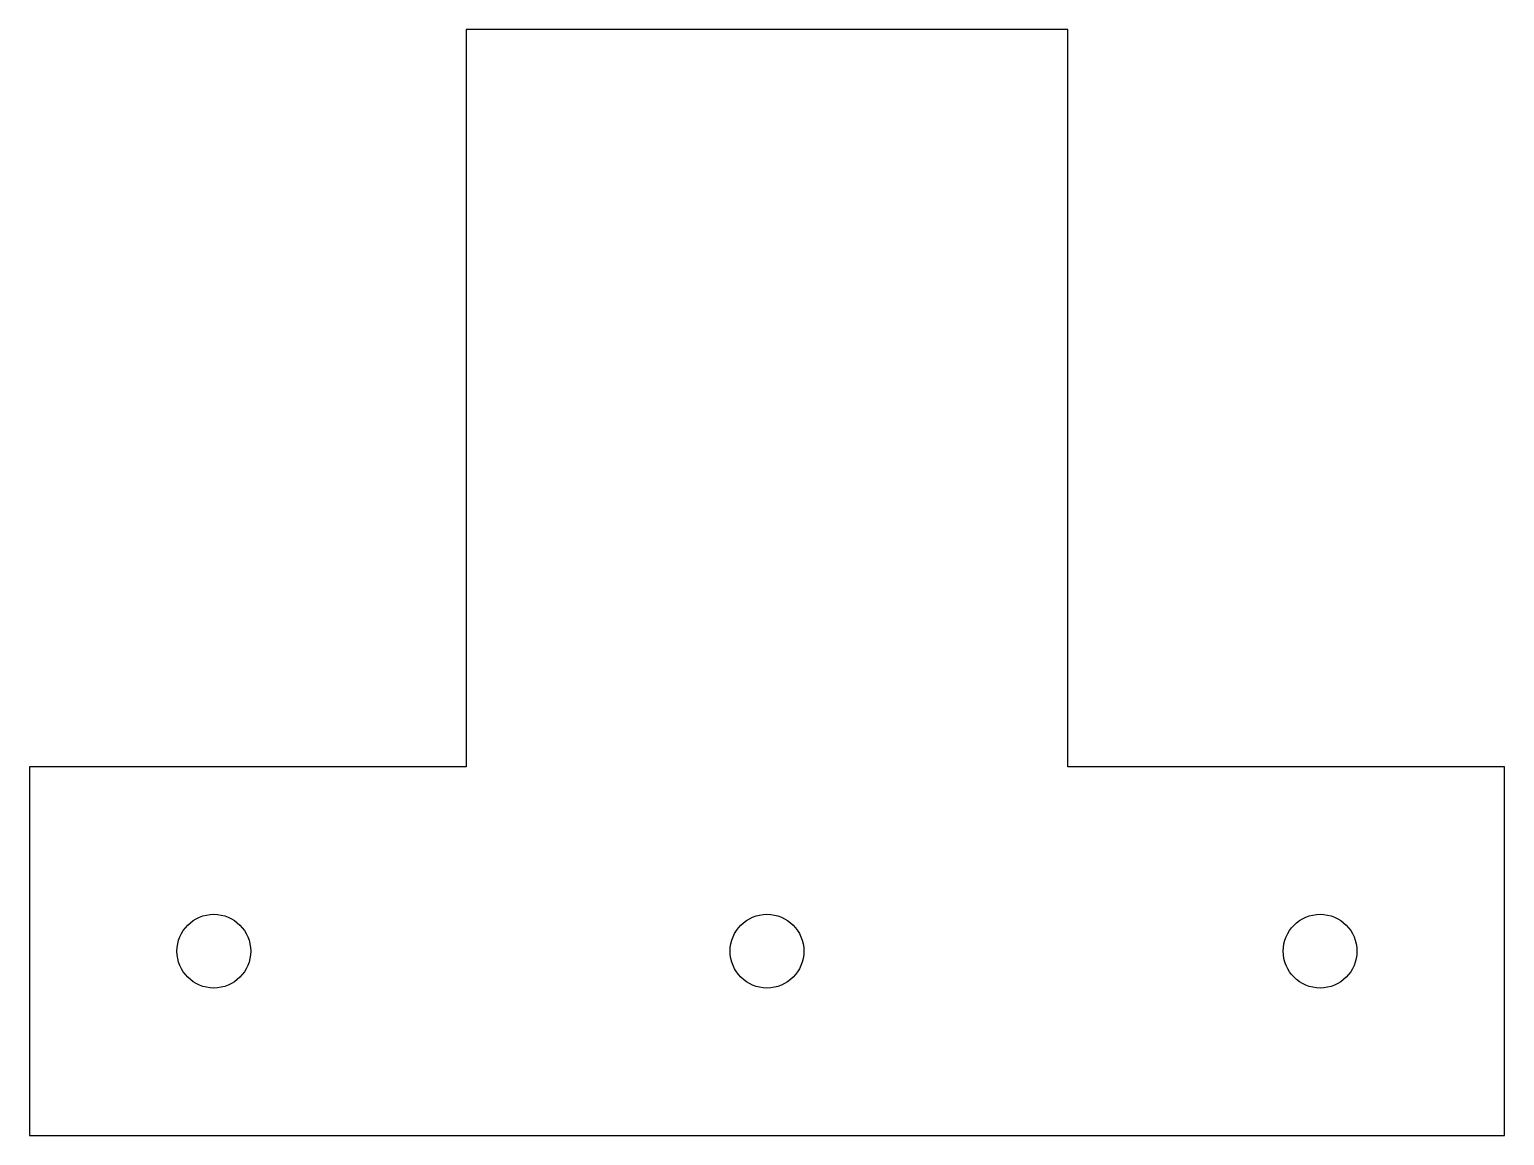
# Model space of a CAD drawing. Header units: millimetres. Extents: x -118 to 282, y -300 to 0.
import ezdxf

# ---------------------------------------------------------------- set-up
doc = ezdxf.new("R2010")
doc.units = ezdxf.units.MM

msp = doc.modelspace()

# ---------------------------------------------------------------- linework, layer by layer
msp.add_lwpolyline([(163.11, -200), (163.11, 0), (0, 0), (0, -200), (-118.45, -200), (-118.45, -300), (281.55, -300), (281.55, -200)], close=True)
for centre in [(-68.45, -250), (81.55, -250), (231.55, -250)]:
    msp.add_circle(centre, 10)

doc.saveas('drawing.dxf')
